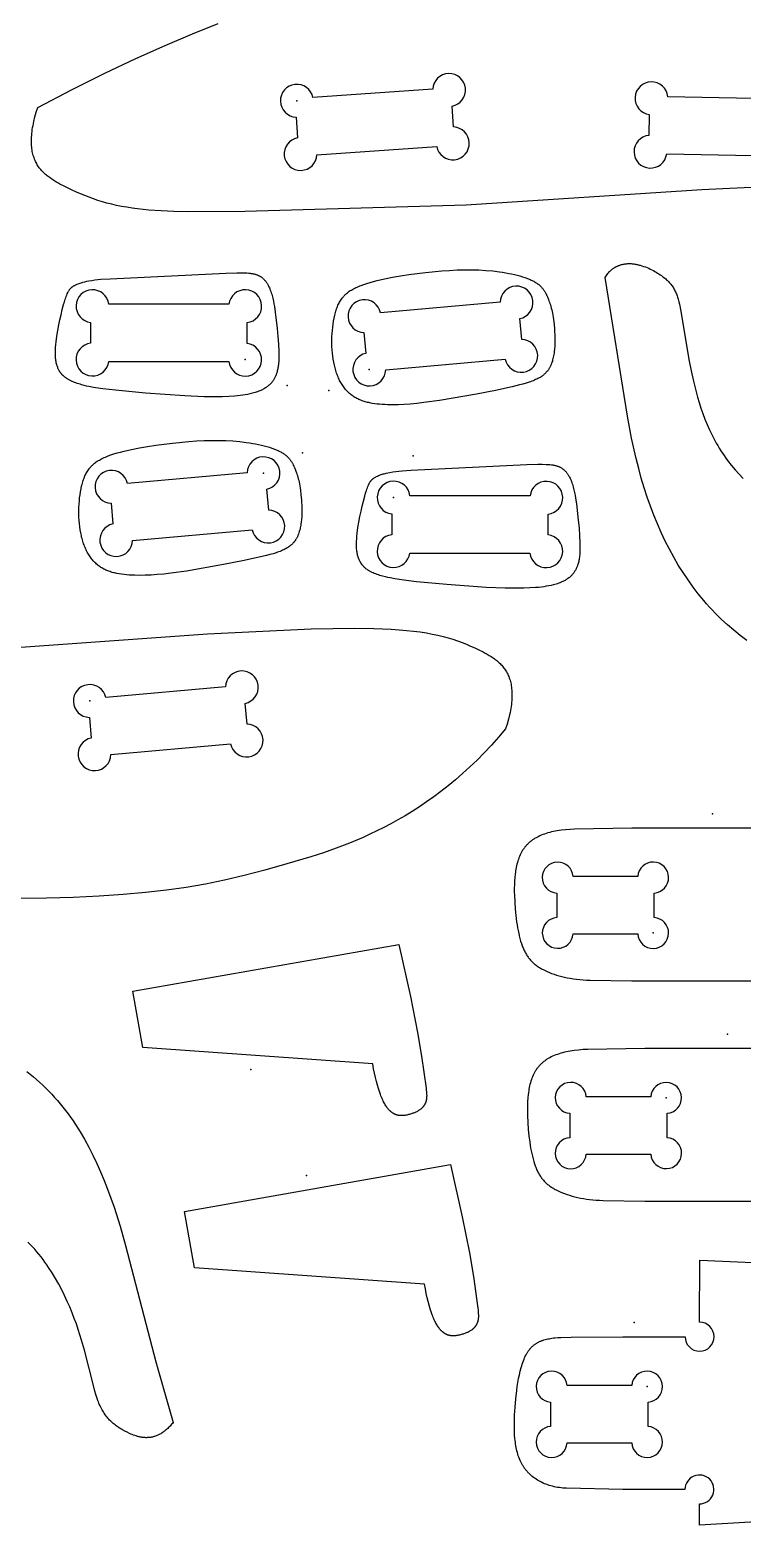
# Model space of a CAD drawing. Extents: x 1.1 to 47.1, y 0.9 to 47.1.
# Drawn here: x 16.58 to 25.9, y 1.17 to 20.75 of the extents above; entities that cross this region are included whole.
import ezdxf

# ---------------------------------------------------------------- set-up
doc = ezdxf.new("R2010")
doc.units = 0
doc.layers.add('DEFAULT', color=7, linetype='CONTINUOUS')
doc.layers.add('LAYER_05', color=7, linetype='CONTINUOUS')

msp = doc.modelspace()

# ---------------------------------------------------------------- linework, layer by layer
at = {"layer": 'DEFAULT'}
for points in [[(26.205, 18.692), (25.377, 18.653), (22.289, 18.451), (19.391, 18.372), (18.635, 18.367), (18.461, 18.37), (18.294, 18.377), (18.135, 18.388), (18.059, 18.396), (17.985, 18.404), (17.913, 18.414), (17.844, 18.425), (17.776, 18.437), (17.711, 18.45), (17.647, 18.465), (17.585, 18.481), (17.525, 18.498), (17.465, 18.516), (17.407, 18.536), (17.35, 18.556), (17.294, 18.578), (17.239, 18.6), (17.184, 18.624), (17.13, 18.649), (17.022, 18.702), (16.968, 18.73), (16.942, 18.744), (16.915, 18.76), (16.89, 18.775), (16.864, 18.792), (16.839, 18.809), (16.827, 18.818), (16.815, 18.827), (16.803, 18.836), (16.792, 18.846), (16.78, 18.855), (16.769, 18.865), (16.758, 18.876), (16.747, 18.886), (16.737, 18.897), (16.727, 18.909), (16.717, 18.92), (16.707, 18.932), (16.698, 18.944), (16.689, 18.957), (16.681, 18.97), (16.672, 18.983), (16.664, 18.997), (16.657, 19.011), (16.65, 19.025), (16.643, 19.04), (16.636, 19.056), (16.63, 19.071), (16.625, 19.088), (16.62, 19.104), (16.615, 19.121), (16.611, 19.139), (16.607, 19.157), (16.604, 19.176), (16.601, 19.195), (16.599, 19.214), (16.597, 19.235), (16.596, 19.255), (16.595, 19.277), (16.595, 19.298), (16.596, 19.321), (16.597, 19.344), (16.599, 19.367), (16.601, 19.392), (16.604, 19.416), (16.607, 19.442), (16.611, 19.468), (16.616, 19.495), (16.621, 19.522), (16.628, 19.55), (16.642, 19.608), (16.659, 19.669), (16.679, 19.733), (17.13, 19.968), (17.558, 20.181), (17.963, 20.372), (18.345, 20.544), (18.704, 20.696), (19.04, 20.83)], [(25.964, 12.754), (25.878, 12.819), (25.793, 12.888), (25.711, 12.959), (25.63, 13.033), (25.552, 13.111), (25.514, 13.151), (25.476, 13.191), (25.439, 13.233), (25.402, 13.275), (25.33, 13.362), (25.261, 13.452), (25.195, 13.545), (25.13, 13.641), (25.068, 13.741), (25.009, 13.843), (24.952, 13.947), (24.897, 14.055), (24.845, 14.165), (24.795, 14.278), (24.748, 14.393), (24.703, 14.511), (24.66, 14.631), (24.621, 14.753), (24.583, 14.878), (24.549, 15.005), (24.516, 15.134), (24.456, 15.403), (24.401, 15.689), (24.109, 17.507), (24.117, 17.52), (24.126, 17.533), (24.135, 17.545), (24.145, 17.556), (24.154, 17.567), (24.163, 17.578), (24.168, 17.583), (24.173, 17.588), (24.178, 17.592), (24.183, 17.597), (24.188, 17.601), (24.193, 17.606), (24.198, 17.61), (24.203, 17.614), (24.208, 17.618), (24.214, 17.622), (24.219, 17.626), (24.224, 17.629), (24.229, 17.633), (24.235, 17.636), (24.24, 17.639), (24.245, 17.642), (24.251, 17.645), (24.256, 17.648), (24.262, 17.651), (24.267, 17.654), (24.273, 17.656), (24.278, 17.659), (24.284, 17.661), (24.289, 17.663), (24.295, 17.665), (24.3, 17.667), (24.306, 17.669), (24.312, 17.671), (24.323, 17.674), (24.334, 17.677), (24.346, 17.68), (24.357, 17.682), (24.369, 17.684), (24.381, 17.685), (24.392, 17.686), (24.404, 17.687), (24.416, 17.687), (24.428, 17.687), (24.439, 17.687), (24.451, 17.687), (24.463, 17.686), (24.475, 17.685), (24.487, 17.683), (24.498, 17.682), (24.51, 17.68), (24.522, 17.677), (24.533, 17.675), (24.545, 17.672), (24.557, 17.669), (24.568, 17.666), (24.591, 17.66), (24.614, 17.652), (24.636, 17.644), (24.658, 17.635), (24.68, 17.626), (24.701, 17.616), (24.721, 17.606), (24.741, 17.596), (24.761, 17.585), (24.779, 17.574), (24.797, 17.564), (24.814, 17.553), (24.831, 17.542), (24.847, 17.531), (24.862, 17.52), (24.876, 17.509), (24.89, 17.498), (24.903, 17.487), (24.915, 17.476), (24.927, 17.465), (24.938, 17.454), (24.949, 17.442), (24.959, 17.431), (24.969, 17.419), (24.978, 17.407), (24.987, 17.395), (24.995, 17.383), (25.003, 17.371), (25.01, 17.358), (25.017, 17.346), (25.024, 17.333), (25.03, 17.32), (25.036, 17.306), (25.042, 17.292), (25.047, 17.279), (25.053, 17.264), (25.057, 17.25), (25.062, 17.235), (25.067, 17.22), (25.075, 17.189), (25.083, 17.156), (25.097, 17.087), (25.111, 17.011), (25.169, 16.641), (25.21, 16.41), (25.235, 16.282), (25.265, 16.148), (25.301, 16.009), (25.32, 15.938), (25.342, 15.867), (25.365, 15.795), (25.39, 15.724), (25.417, 15.652), (25.446, 15.581), (25.477, 15.51), (25.511, 15.44), (25.546, 15.371), (25.565, 15.338), (25.584, 15.304), (25.604, 15.271), (25.625, 15.238), (25.646, 15.205), (25.668, 15.173), (25.691, 15.141), (25.714, 15.11), (25.762, 15.048), (25.812, 14.988), (25.864, 14.929), (25.918, 14.872)], [(14.013, 12.491), (18.901, 12.84), (20.258, 12.905), (20.828, 12.913), (21.08, 12.909), (21.307, 12.9), (21.41, 12.893), (21.508, 12.885), (21.6, 12.875), (21.686, 12.864), (21.768, 12.851), (21.845, 12.837), (21.918, 12.822), (21.987, 12.805), (22.053, 12.787), (22.116, 12.768), (22.177, 12.748), (22.235, 12.726), (22.292, 12.704), (22.348, 12.68), (22.402, 12.655), (22.457, 12.629), (22.511, 12.602), (22.538, 12.588), (22.564, 12.574), (22.591, 12.558), (22.616, 12.543), (22.641, 12.526), (22.654, 12.517), (22.666, 12.508), (22.678, 12.499), (22.69, 12.49), (22.701, 12.48), (22.712, 12.47), (22.723, 12.46), (22.734, 12.45), (22.745, 12.439), (22.755, 12.428), (22.765, 12.416), (22.775, 12.404), (22.784, 12.392), (22.793, 12.38), (22.802, 12.367), (22.81, 12.354), (22.819, 12.34), (22.826, 12.326), (22.833, 12.311), (22.84, 12.296), (22.847, 12.281), (22.853, 12.265), (22.859, 12.249), (22.864, 12.232), (22.869, 12.215), (22.873, 12.197), (22.877, 12.179), (22.88, 12.16), (22.883, 12.141), (22.885, 12.121), (22.887, 12.101), (22.888, 12.08), (22.889, 12.058), (22.889, 12.036), (22.889, 12.013), (22.888, 11.99), (22.886, 11.966), (22.884, 11.942), (22.881, 11.916), (22.878, 11.89), (22.874, 11.864), (22.869, 11.837), (22.864, 11.809), (22.857, 11.78), (22.843, 11.721), (22.826, 11.659), (22.806, 11.594), (22.713, 11.485), (22.62, 11.381), (22.526, 11.281), (22.432, 11.187), (22.337, 11.096), (22.243, 11.01), (22.148, 10.928), (22.054, 10.85), (21.959, 10.775), (21.865, 10.705), (21.77, 10.638), (21.676, 10.574), (21.582, 10.514), (21.489, 10.457), (21.396, 10.403), (21.303, 10.352), (21.211, 10.303), (21.12, 10.258), (21.029, 10.215), (20.939, 10.174), (20.762, 10.099), (20.588, 10.033), (20.419, 9.973), (20.255, 9.92), (19.942, 9.826), (19.653, 9.745), (19.383, 9.675), (19.126, 9.615), (18.875, 9.563), (18.623, 9.519), (18.364, 9.482), (18.091, 9.451), (17.799, 9.425), (17.482, 9.404), (17.144, 9.388), (16.792, 9.378), (16.431, 9.374)], [(36.843, 10.296), (24.459, 10.296), (23.71, 10.282), (23.65, 10.279), (23.591, 10.275), (23.536, 10.268), (23.509, 10.265), (23.482, 10.26), (23.456, 10.256), (23.431, 10.25), (23.407, 10.245), (23.383, 10.239), (23.359, 10.232), (23.337, 10.225), (23.314, 10.218), (23.293, 10.21), (23.272, 10.202), (23.252, 10.193), (23.232, 10.183), (23.213, 10.173), (23.204, 10.168), (23.195, 10.163), (23.186, 10.158), (23.177, 10.152), (23.168, 10.147), (23.16, 10.141), (23.151, 10.135), (23.143, 10.129), (23.135, 10.123), (23.127, 10.116), (23.12, 10.11), (23.112, 10.103), (23.105, 10.097), (23.098, 10.09), (23.091, 10.083), (23.084, 10.076), (23.077, 10.069), (23.07, 10.061), (23.064, 10.054), (23.058, 10.046), (23.052, 10.038), (23.046, 10.03), (23.04, 10.022), (23.035, 10.014), (23.029, 10.006), (23.024, 9.997), (23.019, 9.989), (23.014, 9.98), (23.009, 9.971), (23.004, 9.962), (23, 9.953), (22.996, 9.944), (22.987, 9.925), (22.98, 9.906), (22.973, 9.886), (22.966, 9.866), (22.96, 9.845), (22.954, 9.825), (22.949, 9.803), (22.945, 9.782), (22.941, 9.76), (22.937, 9.738), (22.934, 9.716), (22.931, 9.693), (22.926, 9.648), (22.923, 9.602), (22.921, 9.555), (22.92, 9.509), (22.92, 9.462), (22.921, 9.416), (22.926, 9.324), (22.932, 9.235), (22.94, 9.15), (22.95, 9.068), (22.956, 9.029), (22.963, 8.991), (22.97, 8.954), (22.977, 8.917), (22.985, 8.883), (22.994, 8.849), (23.003, 8.817), (23.013, 8.786), (23.023, 8.756), (23.029, 8.742), (23.034, 8.728), (23.04, 8.715), (23.046, 8.701), (23.052, 8.689), (23.058, 8.676), (23.065, 8.664), (23.071, 8.652), (23.078, 8.641), (23.085, 8.629), (23.092, 8.618), (23.1, 8.608), (23.107, 8.597), (23.115, 8.587), (23.123, 8.578), (23.131, 8.568), (23.14, 8.559), (23.148, 8.55), (23.157, 8.541), (23.166, 8.532), (23.176, 8.524), (23.185, 8.516), (23.195, 8.508), (23.206, 8.5), (23.216, 8.492), (23.227, 8.485), (23.238, 8.477), (23.249, 8.47), (23.261, 8.463), (23.273, 8.456), (23.285, 8.45), (23.297, 8.443), (23.323, 8.43), (23.35, 8.418), (23.379, 8.406), (23.409, 8.394), (23.44, 8.383), (23.472, 8.372), (23.506, 8.363), (23.541, 8.353), (23.577, 8.345), (23.614, 8.337), (23.653, 8.329), (23.693, 8.323), (23.734, 8.318), (23.777, 8.313), (23.821, 8.309), (23.866, 8.306), (23.912, 8.305), (24.459, 8.296), (36.843, 8.296)], [(37.014, 7.412), (24.629, 7.412), (23.881, 7.398), (23.82, 7.395), (23.762, 7.39), (23.706, 7.384), (23.679, 7.38), (23.653, 7.376), (23.627, 7.371), (23.602, 7.366), (23.577, 7.36), (23.553, 7.354), (23.53, 7.348), (23.507, 7.341), (23.485, 7.333), (23.464, 7.326), (23.443, 7.317), (23.422, 7.308), (23.403, 7.299), (23.384, 7.289), (23.374, 7.284), (23.365, 7.279), (23.356, 7.273), (23.348, 7.268), (23.339, 7.262), (23.33, 7.256), (23.322, 7.25), (23.314, 7.244), (23.306, 7.238), (23.298, 7.232), (23.29, 7.226), (23.283, 7.219), (23.276, 7.212), (23.268, 7.205), (23.261, 7.199), (23.254, 7.191), (23.248, 7.184), (23.241, 7.177), (23.235, 7.169), (23.229, 7.162), (23.222, 7.154), (23.217, 7.146), (23.211, 7.138), (23.205, 7.13), (23.2, 7.121), (23.195, 7.113), (23.189, 7.104), (23.184, 7.096), (23.18, 7.087), (23.175, 7.078), (23.171, 7.069), (23.166, 7.059), (23.158, 7.041), (23.15, 7.021), (23.143, 7.002), (23.137, 6.981), (23.131, 6.961), (23.125, 6.94), (23.12, 6.919), (23.115, 6.897), (23.111, 6.876), (23.108, 6.854), (23.104, 6.831), (23.101, 6.809), (23.097, 6.763), (23.094, 6.717), (23.092, 6.671), (23.091, 6.624), (23.091, 6.578), (23.092, 6.531), (23.096, 6.44), (23.103, 6.351), (23.111, 6.266), (23.121, 6.184), (23.127, 6.145), (23.133, 6.106), (23.14, 6.069), (23.148, 6.033), (23.156, 5.998), (23.165, 5.965), (23.174, 5.932), (23.184, 5.901), (23.194, 5.872), (23.2, 5.858), (23.205, 5.844), (23.211, 5.83), (23.217, 5.817), (23.223, 5.804), (23.229, 5.792), (23.235, 5.779), (23.242, 5.768), (23.249, 5.756), (23.256, 5.745), (23.263, 5.734), (23.27, 5.723), (23.278, 5.713), (23.286, 5.703), (23.294, 5.693), (23.302, 5.684), (23.31, 5.674), (23.319, 5.665), (23.328, 5.656), (23.337, 5.648), (23.346, 5.639), (23.356, 5.631), (23.366, 5.623), (23.376, 5.615), (23.387, 5.608), (23.397, 5.6), (23.408, 5.593), (23.42, 5.586), (23.431, 5.579), (23.443, 5.572), (23.455, 5.565), (23.468, 5.559), (23.494, 5.546), (23.521, 5.533), (23.55, 5.521), (23.579, 5.51), (23.61, 5.499), (23.643, 5.488), (23.676, 5.478), (23.711, 5.469), (23.748, 5.46), (23.785, 5.452), (23.824, 5.445), (23.864, 5.439), (23.905, 5.433), (23.948, 5.428), (23.992, 5.425), (24.037, 5.422), (24.083, 5.42), (24.629, 5.412), (37.013, 5.412)], [(16.536, 7.107), (16.579, 7.073), (16.621, 7.038), (16.663, 7.002), (16.704, 6.965), (16.745, 6.928), (16.785, 6.89), (16.824, 6.851), (16.862, 6.811), (16.899, 6.77), (16.936, 6.729), (16.972, 6.687), (17.007, 6.643), (17.041, 6.6), (17.075, 6.555), (17.108, 6.509), (17.14, 6.463), (17.172, 6.416), (17.233, 6.32), (17.291, 6.221), (17.347, 6.118), (17.4, 6.014), (17.452, 5.906), (17.501, 5.796), (17.548, 5.683), (17.593, 5.568), (17.636, 5.451), (17.677, 5.331), (17.756, 5.085), (17.829, 4.83), (18.223, 3.307), (18.452, 2.514), (18.441, 2.501), (18.431, 2.489), (18.421, 2.477), (18.411, 2.466), (18.4, 2.455), (18.39, 2.445), (18.38, 2.435), (18.37, 2.426), (18.36, 2.417), (18.349, 2.409), (18.339, 2.4), (18.329, 2.393), (18.319, 2.385), (18.309, 2.379), (18.299, 2.372), (18.289, 2.366), (18.279, 2.36), (18.269, 2.355), (18.259, 2.35), (18.249, 2.345), (18.239, 2.341), (18.229, 2.337), (18.219, 2.333), (18.209, 2.33), (18.199, 2.327), (18.189, 2.325), (18.179, 2.322), (18.17, 2.32), (18.16, 2.318), (18.15, 2.317), (18.141, 2.316), (18.131, 2.315), (18.121, 2.314), (18.112, 2.314), (18.102, 2.313), (18.093, 2.313), (18.083, 2.314), (18.074, 2.314), (18.065, 2.315), (18.055, 2.316), (18.046, 2.317), (18.037, 2.319), (18.028, 2.32), (18.019, 2.322), (18.01, 2.324), (18.001, 2.326), (17.992, 2.328), (17.983, 2.33), (17.965, 2.336), (17.948, 2.341), (17.93, 2.348), (17.913, 2.354), (17.897, 2.361), (17.88, 2.369), (17.848, 2.384), (17.817, 2.4), (17.787, 2.416), (17.773, 2.425), (17.758, 2.434), (17.744, 2.442), (17.731, 2.452), (17.717, 2.461), (17.704, 2.471), (17.691, 2.48), (17.678, 2.49), (17.666, 2.501), (17.654, 2.511), (17.642, 2.522), (17.63, 2.534), (17.619, 2.545), (17.608, 2.557), (17.597, 2.569), (17.587, 2.582), (17.576, 2.595), (17.566, 2.608), (17.557, 2.622), (17.547, 2.636), (17.538, 2.65), (17.529, 2.665), (17.52, 2.68), (17.511, 2.696), (17.503, 2.712), (17.495, 2.729), (17.487, 2.746), (17.48, 2.764), (17.472, 2.782), (17.465, 2.801), (17.452, 2.84), (17.439, 2.88), (17.426, 2.923), (17.402, 3.015), (17.291, 3.461), (17.253, 3.592), (17.209, 3.731), (17.184, 3.803), (17.157, 3.876), (17.129, 3.95), (17.098, 4.025), (17.065, 4.099), (17.03, 4.175), (16.993, 4.25), (16.954, 4.324), (16.912, 4.398), (16.868, 4.471), (16.821, 4.543), (16.797, 4.578), (16.772, 4.613), (16.747, 4.648), (16.721, 4.682), (16.694, 4.715), (16.666, 4.749), (16.638, 4.781), (16.609, 4.813), (16.58, 4.844), (16.55, 4.875)]]:
    msp.add_lwpolyline(points, dxfattribs=at)
for points in [[(21.903, 19.223, 2.065038), (22.125, 19.478), (22.105, 19.75, 2.065038), (21.851, 19.972), (20.282, 19.861, 2.065038), (20.061, 19.606), (20.08, 19.334, 2.065038), (20.334, 19.113)], [(26.488, 19.093, 2.065038), (26.731, 19.327), (26.737, 19.6, 2.065038), (26.503, 19.843), (24.93, 19.873, 2.065038), (24.687, 19.64), (24.682, 19.367, 2.065038), (24.916, 19.124)], [(17.608, 17.156, 2.065038), (17.37, 16.918), (17.37, 16.645, 2.065038), (17.608, 16.406), (19.181, 16.405, 2.065038), (19.42, 16.643), (19.42, 16.916, 2.065038), (19.181, 17.155)], [(21.168, 17.043, 2.065038), (20.951, 16.784), (20.976, 16.512, 2.065038), (21.235, 16.296), (22.801, 16.436, 2.065038), (23.018, 16.695), (22.993, 16.967, 2.065038), (22.734, 17.183)], [(17.854, 14.809, 2.065038), (17.638, 14.55), (17.662, 14.278, 2.065038), (17.921, 14.062), (19.487, 14.202, 2.065038), (19.704, 14.461), (19.679, 14.733, 2.065038), (19.421, 14.949)], [(21.553, 14.648, 2.065038), (21.314, 14.41), (21.314, 14.137, 2.065038), (21.552, 13.898), (23.125, 13.897, 2.065038), (23.364, 14.135), (23.364, 14.408, 2.065038), (23.126, 14.647)], [(17.57, 12.005, 2.065038), (17.354, 11.746), (17.378, 11.475, 2.065038), (17.637, 11.258), (19.204, 11.398, 2.065038), (19.42, 11.657), (19.396, 11.929, 2.065038), (19.137, 12.145)], [(24.536, 9.661), (23.69, 9.661, 2.2179), (23.476, 9.446), (23.476, 9.125, 2.2179), (23.69, 8.911), (24.536, 8.911, 2.2179), (24.751, 9.125), (24.751, 9.446, 2.2179)], [(24.707, 6.776), (23.861, 6.776, 2.2179), (23.646, 6.562), (23.646, 6.241, 2.2179), (23.861, 6.026), (24.707, 6.026, 2.2179), (24.921, 6.241), (24.921, 6.562, 2.2179)], [(24.457, 2.995), (23.611, 2.995, 2.2179), (23.396, 2.78), (23.396, 2.46, 2.2179), (23.611, 2.245), (24.457, 2.245, 2.2179), (24.671, 2.46), (24.671, 2.78, 2.2179)]]:
    msp.add_lwpolyline(points, format="xyb", close=True, dxfattribs=at)
for points in [[(17.017, 17.152), (17.027, 17.188), (17.038, 17.224), (17.044, 17.241), (17.051, 17.259), (17.057, 17.276), (17.065, 17.293), (17.071, 17.306), (17.074, 17.313), (17.077, 17.319), (17.081, 17.326), (17.084, 17.332), (17.088, 17.338), (17.09, 17.341), (17.092, 17.344), (17.095, 17.348), (17.098, 17.352), (17.101, 17.356), (17.104, 17.359), (17.107, 17.363), (17.111, 17.366), (17.114, 17.37), (17.118, 17.373), (17.122, 17.376), (17.126, 17.379), (17.129, 17.382), (17.133, 17.385), (17.138, 17.388), (17.142, 17.391), (17.15, 17.396), (17.156, 17.399), (17.161, 17.402), (17.173, 17.408), (17.185, 17.414), (17.196, 17.419), (17.208, 17.424), (17.221, 17.429), (17.233, 17.433), (17.245, 17.437), (17.258, 17.441), (17.27, 17.445), (17.295, 17.451), (17.321, 17.457), (17.346, 17.462), (17.386, 17.468), (17.425, 17.474), (17.465, 17.478), (17.505, 17.482), (17.625, 17.49), (19.141, 17.564), (19.285, 17.568), (19.34, 17.568), (19.394, 17.566), (19.418, 17.565), (19.441, 17.563), (19.461, 17.561), (19.471, 17.56), (19.481, 17.559), (19.491, 17.557), (19.501, 17.555), (19.511, 17.553), (19.52, 17.55), (19.527, 17.548), (19.534, 17.546), (19.54, 17.544), (19.547, 17.542), (19.554, 17.539), (19.56, 17.537), (19.566, 17.534), (19.573, 17.531), (19.579, 17.527), (19.585, 17.524), (19.591, 17.521), (19.597, 17.517), (19.603, 17.513), (19.609, 17.509), (19.614, 17.505), (19.62, 17.501), (19.626, 17.496), (19.632, 17.49), (19.638, 17.484), (19.643, 17.479), (19.649, 17.473), (19.654, 17.467), (19.659, 17.46), (19.664, 17.454), (19.669, 17.448), (19.674, 17.441), (19.678, 17.434), (19.683, 17.428), (19.687, 17.421), (19.691, 17.414), (19.695, 17.407), (19.698, 17.4), (19.706, 17.385), (19.712, 17.371), (19.718, 17.356), (19.724, 17.341), (19.731, 17.323), (19.737, 17.306), (19.742, 17.288), (19.747, 17.27), (19.752, 17.252), (19.757, 17.234), (19.765, 17.198), (19.772, 17.161), (19.778, 17.125), (19.789, 17.051), (19.814, 16.836), (19.823, 16.734), (19.831, 16.633), (19.835, 16.539), (19.836, 16.493), (19.836, 16.446), (19.835, 16.425), (19.834, 16.404), (19.832, 16.384), (19.83, 16.363), (19.828, 16.349), (19.826, 16.336), (19.824, 16.322), (19.821, 16.309), (19.819, 16.295), (19.815, 16.282), (19.812, 16.269), (19.808, 16.256), (19.805, 16.247), (19.802, 16.238), (19.799, 16.229), (19.795, 16.221), (19.792, 16.212), (19.788, 16.204), (19.784, 16.195), (19.779, 16.187), (19.775, 16.179), (19.77, 16.171), (19.765, 16.163), (19.76, 16.155), (19.755, 16.148), (19.749, 16.141), (19.744, 16.133), (19.738, 16.126), (19.734, 16.122), (19.73, 16.118), (19.726, 16.114), (19.722, 16.11), (19.714, 16.102), (19.706, 16.094), (19.697, 16.087), (19.688, 16.08), (19.679, 16.073), (19.67, 16.066), (19.66, 16.06), (19.65, 16.054), (19.64, 16.048), (19.63, 16.042), (19.62, 16.037), (19.61, 16.032), (19.599, 16.027), (19.589, 16.023), (19.573, 16.016), (19.557, 16.01), (19.54, 16.004), (19.524, 15.999), (19.507, 15.994), (19.491, 15.99), (19.457, 15.982), (19.426, 15.975), (19.394, 15.969), (19.362, 15.965), (19.331, 15.96), (19.293, 15.956), (19.255, 15.953), (19.179, 15.948), (19.099, 15.945), (19.018, 15.943), (18.857, 15.945), (18.606, 15.955), (18.089, 15.991), (17.696, 16.029), (17.53, 16.049), (17.469, 16.058), (17.408, 16.067), (17.348, 16.079), (17.318, 16.085), (17.288, 16.092), (17.251, 16.102), (17.232, 16.107), (17.214, 16.113), (17.196, 16.119), (17.178, 16.125), (17.16, 16.132), (17.142, 16.139), (17.127, 16.146), (17.111, 16.153), (17.096, 16.16), (17.089, 16.164), (17.082, 16.168), (17.074, 16.173), (17.067, 16.177), (17.06, 16.181), (17.053, 16.186), (17.046, 16.191), (17.04, 16.196), (17.033, 16.201), (17.027, 16.206), (17.018, 16.213), (17.014, 16.217), (17.01, 16.221), (17.006, 16.224), (17.003, 16.228), (16.999, 16.232), (16.995, 16.236), (16.992, 16.24), (16.988, 16.245), (16.985, 16.249), (16.981, 16.253), (16.978, 16.257), (16.975, 16.262), (16.972, 16.266), (16.968, 16.271), (16.965, 16.275), (16.963, 16.28), (16.96, 16.285), (16.957, 16.289), (16.955, 16.294), (16.952, 16.299), (16.947, 16.309), (16.943, 16.319), (16.939, 16.329), (16.935, 16.339), (16.931, 16.349), (16.929, 16.356), (16.927, 16.363), (16.924, 16.376), (16.92, 16.39), (16.918, 16.404), (16.915, 16.417), (16.914, 16.431), (16.912, 16.445), (16.911, 16.459), (16.91, 16.475), (16.909, 16.492), (16.909, 16.524), (16.91, 16.557), (16.911, 16.59), (16.914, 16.627), (16.918, 16.664), (16.928, 16.738), (16.94, 16.811), (16.954, 16.885), (16.968, 16.952), (16.983, 17.019), (16.999, 17.086)], [(22.549, 17.599), (22.638, 17.591), (22.724, 17.581), (22.766, 17.574), (22.807, 17.568), (22.846, 17.56), (22.885, 17.552), (22.922, 17.544), (22.958, 17.535), (22.993, 17.526), (23.025, 17.516), (23.057, 17.506), (23.086, 17.495), (23.114, 17.484), (23.127, 17.479), (23.139, 17.473), (23.152, 17.467), (23.163, 17.462), (23.174, 17.456), (23.185, 17.45), (23.195, 17.444), (23.205, 17.437), (23.214, 17.431), (23.223, 17.425), (23.232, 17.419), (23.24, 17.412), (23.248, 17.406), (23.255, 17.399), (23.262, 17.392), (23.269, 17.386), (23.275, 17.379), (23.282, 17.372), (23.288, 17.365), (23.293, 17.358), (23.299, 17.351), (23.304, 17.344), (23.309, 17.336), (23.314, 17.329), (23.318, 17.322), (23.323, 17.314), (23.327, 17.307), (23.331, 17.299), (23.339, 17.284), (23.346, 17.268), (23.353, 17.252), (23.367, 17.219), (23.374, 17.201), (23.38, 17.184), (23.387, 17.165), (23.393, 17.146), (23.399, 17.126), (23.404, 17.105), (23.41, 17.084), (23.415, 17.061), (23.42, 17.037), (23.424, 17.011), (23.429, 16.985), (23.433, 16.957), (23.44, 16.896), (23.446, 16.829), (23.448, 16.794), (23.45, 16.758), (23.451, 16.721), (23.451, 16.683), (23.45, 16.646), (23.449, 16.608), (23.446, 16.571), (23.442, 16.534), (23.44, 16.516), (23.437, 16.498), (23.434, 16.48), (23.43, 16.463), (23.426, 16.446), (23.422, 16.429), (23.418, 16.412), (23.413, 16.396), (23.407, 16.381), (23.404, 16.373), (23.401, 16.366), (23.398, 16.358), (23.395, 16.351), (23.392, 16.344), (23.389, 16.337), (23.385, 16.33), (23.381, 16.324), (23.378, 16.317), (23.374, 16.311), (23.37, 16.304), (23.366, 16.298), (23.362, 16.292), (23.357, 16.286), (23.353, 16.281), (23.348, 16.275), (23.343, 16.269), (23.339, 16.264), (23.334, 16.259), (23.329, 16.253), (23.323, 16.248), (23.318, 16.243), (23.313, 16.238), (23.307, 16.233), (23.301, 16.229), (23.295, 16.224), (23.289, 16.22), (23.283, 16.215), (23.277, 16.211), (23.271, 16.206), (23.264, 16.202), (23.257, 16.198), (23.244, 16.19), (23.229, 16.182), (23.214, 16.175), (23.199, 16.168), (23.183, 16.161), (23.166, 16.154), (23.149, 16.147), (23.131, 16.141), (23.113, 16.135), (23.074, 16.122), (23.033, 16.111), (22.989, 16.099), (22.893, 16.076), (22.672, 16.028), (22.426, 15.98), (21.94, 15.896), (21.735, 15.868), (21.643, 15.857), (21.557, 15.849), (21.477, 15.843), (21.401, 15.84), (21.328, 15.838), (21.258, 15.839), (21.223, 15.841), (21.19, 15.843), (21.156, 15.845), (21.123, 15.849), (21.091, 15.853), (21.059, 15.858), (21.028, 15.864), (21.013, 15.867), (20.998, 15.87), (20.983, 15.874), (20.968, 15.878), (20.954, 15.883), (20.939, 15.887), (20.925, 15.892), (20.911, 15.898), (20.898, 15.903), (20.884, 15.909), (20.871, 15.915), (20.858, 15.922), (20.845, 15.929), (20.832, 15.936), (20.82, 15.944), (20.808, 15.952), (20.796, 15.96), (20.784, 15.969), (20.773, 15.978), (20.761, 15.987), (20.751, 15.997), (20.74, 16.007), (20.73, 16.018), (20.719, 16.029), (20.709, 16.04), (20.7, 16.052), (20.691, 16.064), (20.681, 16.077), (20.673, 16.09), (20.664, 16.103), (20.656, 16.116), (20.648, 16.13), (20.64, 16.145), (20.632, 16.159), (20.625, 16.174), (20.618, 16.189), (20.611, 16.205), (20.605, 16.221), (20.599, 16.237), (20.593, 16.254), (20.587, 16.27), (20.582, 16.288), (20.576, 16.305), (20.572, 16.323), (20.567, 16.341), (20.563, 16.359), (20.555, 16.397), (20.548, 16.436), (20.543, 16.476), (20.538, 16.517), (20.535, 16.559), (20.532, 16.601), (20.531, 16.643), (20.531, 16.686), (20.532, 16.729), (20.534, 16.771), (20.537, 16.813), (20.541, 16.855), (20.546, 16.896), (20.552, 16.935), (20.559, 16.974), (20.567, 17.011), (20.572, 17.029), (20.576, 17.046), (20.581, 17.063), (20.587, 17.08), (20.592, 17.096), (20.598, 17.112), (20.604, 17.127), (20.61, 17.142), (20.617, 17.156), (20.624, 17.17), (20.631, 17.183), (20.638, 17.196), (20.646, 17.209), (20.655, 17.221), (20.659, 17.227), (20.663, 17.233), (20.668, 17.239), (20.672, 17.244), (20.677, 17.25), (20.682, 17.256), (20.686, 17.261), (20.691, 17.266), (20.696, 17.272), (20.702, 17.277), (20.707, 17.282), (20.712, 17.287), (20.718, 17.292), (20.723, 17.297), (20.735, 17.306), (20.747, 17.316), (20.759, 17.325), (20.772, 17.334), (20.786, 17.342), (20.8, 17.35), (20.814, 17.358), (20.829, 17.366), (20.845, 17.374), (20.861, 17.381), (20.877, 17.389), (20.895, 17.396), (20.913, 17.403), (20.95, 17.416), (20.99, 17.429), (21.032, 17.442), (21.077, 17.454), (21.123, 17.466), (21.221, 17.488), (21.323, 17.508), (21.43, 17.527), (21.539, 17.543), (21.758, 17.571), (21.969, 17.591), (22.071, 17.599), (22.171, 17.604), (22.269, 17.606), (22.364, 17.606), (22.457, 17.604)], [(19.235, 15.365), (19.324, 15.357), (19.41, 15.347), (19.452, 15.34), (19.493, 15.334), (19.532, 15.326), (19.571, 15.318), (19.608, 15.31), (19.644, 15.301), (19.679, 15.292), (19.712, 15.282), (19.743, 15.272), (19.772, 15.261), (19.8, 15.25), (19.813, 15.245), (19.826, 15.239), (19.838, 15.233), (19.849, 15.228), (19.86, 15.222), (19.871, 15.216), (19.881, 15.21), (19.891, 15.204), (19.9, 15.197), (19.909, 15.191), (19.918, 15.185), (19.926, 15.178), (19.934, 15.172), (19.941, 15.165), (19.948, 15.159), (19.955, 15.152), (19.962, 15.145), (19.968, 15.138), (19.974, 15.131), (19.979, 15.124), (19.985, 15.117), (19.99, 15.11), (19.995, 15.103), (20, 15.095), (20.004, 15.088), (20.009, 15.08), (20.013, 15.073), (20.017, 15.065), (20.025, 15.05), (20.032, 15.034), (20.04, 15.018), (20.053, 14.985), (20.06, 14.968), (20.067, 14.95), (20.073, 14.931), (20.079, 14.912), (20.085, 14.892), (20.09, 14.871), (20.096, 14.85), (20.101, 14.827), (20.106, 14.803), (20.111, 14.777), (20.115, 14.751), (20.119, 14.723), (20.126, 14.662), (20.132, 14.595), (20.134, 14.56), (20.136, 14.524), (20.137, 14.487), (20.137, 14.449), (20.136, 14.412), (20.135, 14.374), (20.132, 14.337), (20.128, 14.3), (20.126, 14.282), (20.123, 14.264), (20.12, 14.246), (20.116, 14.229), (20.113, 14.212), (20.108, 14.195), (20.104, 14.179), (20.099, 14.163), (20.093, 14.147), (20.091, 14.139), (20.088, 14.132), (20.085, 14.125), (20.081, 14.117), (20.078, 14.11), (20.075, 14.103), (20.071, 14.097), (20.068, 14.09), (20.064, 14.083), (20.06, 14.077), (20.056, 14.071), (20.052, 14.064), (20.048, 14.058), (20.043, 14.052), (20.039, 14.047), (20.034, 14.041), (20.03, 14.035), (20.025, 14.03), (20.02, 14.025), (20.015, 14.019), (20.01, 14.014), (20.004, 14.009), (19.999, 14.004), (19.993, 14), (19.987, 13.995), (19.982, 13.99), (19.976, 13.986), (19.969, 13.981), (19.963, 13.977), (19.957, 13.973), (19.95, 13.968), (19.944, 13.964), (19.93, 13.956), (19.915, 13.948), (19.901, 13.941), (19.885, 13.934), (19.869, 13.927), (19.852, 13.92), (19.835, 13.913), (19.817, 13.907), (19.799, 13.901), (19.76, 13.888), (19.719, 13.877), (19.675, 13.865), (19.579, 13.842), (19.358, 13.794), (19.112, 13.746), (18.626, 13.662), (18.421, 13.634), (18.329, 13.623), (18.243, 13.615), (18.163, 13.609), (18.087, 13.606), (18.014, 13.605), (17.944, 13.606), (17.91, 13.607), (17.876, 13.609), (17.842, 13.611), (17.809, 13.615), (17.777, 13.619), (17.745, 13.624), (17.714, 13.63), (17.699, 13.633), (17.684, 13.637), (17.669, 13.64), (17.654, 13.645), (17.64, 13.649), (17.626, 13.654), (17.611, 13.659), (17.597, 13.664), (17.584, 13.669), (17.57, 13.675), (17.557, 13.681), (17.544, 13.688), (17.531, 13.695), (17.518, 13.702), (17.506, 13.71), (17.494, 13.718), (17.482, 13.726), (17.47, 13.735), (17.459, 13.744), (17.448, 13.753), (17.437, 13.763), (17.426, 13.774), (17.416, 13.784), (17.406, 13.795), (17.396, 13.807), (17.386, 13.818), (17.377, 13.83), (17.368, 13.843), (17.359, 13.856), (17.35, 13.869), (17.342, 13.883), (17.334, 13.896), (17.326, 13.911), (17.318, 13.925), (17.311, 13.94), (17.304, 13.955), (17.297, 13.971), (17.291, 13.987), (17.285, 14.003), (17.279, 14.02), (17.273, 14.037), (17.268, 14.054), (17.263, 14.071), (17.258, 14.089), (17.253, 14.107), (17.249, 14.126), (17.241, 14.163), (17.234, 14.202), (17.229, 14.242), (17.224, 14.283), (17.221, 14.325), (17.218, 14.367), (17.217, 14.409), (17.217, 14.452), (17.218, 14.495), (17.22, 14.537), (17.223, 14.58), (17.227, 14.621), (17.232, 14.662), (17.238, 14.701), (17.245, 14.74), (17.253, 14.777), (17.258, 14.795), (17.263, 14.812), (17.268, 14.83), (17.273, 14.846), (17.278, 14.862), (17.284, 14.878), (17.29, 14.893), (17.296, 14.908), (17.303, 14.922), (17.31, 14.936), (17.317, 14.949), (17.325, 14.962), (17.332, 14.975), (17.341, 14.987), (17.345, 14.993), (17.349, 14.999), (17.354, 15.005), (17.358, 15.011), (17.363, 15.016), (17.368, 15.022), (17.373, 15.027), (17.378, 15.033), (17.383, 15.038), (17.388, 15.043), (17.393, 15.048), (17.398, 15.053), (17.404, 15.058), (17.409, 15.063), (17.421, 15.073), (17.433, 15.082), (17.445, 15.091), (17.458, 15.1), (17.472, 15.108), (17.486, 15.116), (17.5, 15.124), (17.515, 15.132), (17.531, 15.14), (17.547, 15.147), (17.564, 15.155), (17.581, 15.162), (17.599, 15.169), (17.636, 15.182), (17.676, 15.195), (17.718, 15.208), (17.763, 15.22), (17.809, 15.232), (17.907, 15.254), (18.01, 15.274), (18.116, 15.293), (18.225, 15.309), (18.444, 15.337), (18.655, 15.358), (18.757, 15.365), (18.857, 15.37), (18.955, 15.372), (19.05, 15.373), (19.143, 15.37)], [(20.961, 14.644), (20.972, 14.68), (20.983, 14.716), (20.989, 14.733), (20.995, 14.751), (21.002, 14.768), (21.009, 14.786), (21.015, 14.799), (21.018, 14.805), (21.021, 14.811), (21.025, 14.818), (21.028, 14.824), (21.032, 14.83), (21.034, 14.833), (21.036, 14.836), (21.039, 14.84), (21.042, 14.844), (21.045, 14.848), (21.048, 14.852), (21.052, 14.855), (21.055, 14.859), (21.059, 14.862), (21.062, 14.865), (21.066, 14.869), (21.07, 14.872), (21.074, 14.875), (21.078, 14.877), (21.082, 14.88), (21.086, 14.883), (21.094, 14.888), (21.1, 14.891), (21.106, 14.895), (21.117, 14.901), (21.129, 14.906), (21.141, 14.912), (21.153, 14.917), (21.165, 14.921), (21.177, 14.926), (21.19, 14.93), (21.202, 14.933), (21.214, 14.937), (21.24, 14.943), (21.265, 14.949), (21.291, 14.954), (21.33, 14.961), (21.37, 14.966), (21.409, 14.97), (21.449, 14.974), (21.569, 14.982), (23.085, 15.056), (23.229, 15.06), (23.284, 15.06), (23.339, 15.059), (23.362, 15.057), (23.385, 15.056), (23.405, 15.054), (23.415, 15.052), (23.425, 15.051), (23.435, 15.049), (23.445, 15.047), (23.455, 15.045), (23.465, 15.043), (23.471, 15.041), (23.478, 15.039), (23.485, 15.036), (23.491, 15.034), (23.498, 15.031), (23.504, 15.029), (23.511, 15.026), (23.517, 15.023), (23.523, 15.02), (23.529, 15.016), (23.535, 15.013), (23.541, 15.009), (23.547, 15.005), (23.553, 15.001), (23.558, 14.997), (23.564, 14.993), (23.57, 14.988), (23.576, 14.982), (23.582, 14.977), (23.588, 14.971), (23.593, 14.965), (23.599, 14.959), (23.604, 14.953), (23.609, 14.946), (23.613, 14.94), (23.618, 14.933), (23.623, 14.927), (23.627, 14.92), (23.631, 14.913), (23.635, 14.906), (23.639, 14.899), (23.643, 14.892), (23.65, 14.877), (23.657, 14.863), (23.663, 14.848), (23.669, 14.833), (23.675, 14.816), (23.681, 14.798), (23.686, 14.78), (23.692, 14.763), (23.696, 14.745), (23.701, 14.727), (23.709, 14.69), (23.716, 14.654), (23.722, 14.617), (23.733, 14.543), (23.758, 14.328), (23.768, 14.226), (23.775, 14.125), (23.78, 14.032), (23.78, 13.985), (23.78, 13.938), (23.779, 13.917), (23.778, 13.897), (23.776, 13.876), (23.774, 13.855), (23.772, 13.842), (23.77, 13.828), (23.768, 13.814), (23.766, 13.801), (23.763, 13.788), (23.76, 13.774), (23.756, 13.761), (23.752, 13.748), (23.749, 13.739), (23.746, 13.73), (23.743, 13.722), (23.739, 13.713), (23.736, 13.704), (23.732, 13.696), (23.728, 13.688), (23.724, 13.679), (23.719, 13.671), (23.714, 13.663), (23.71, 13.655), (23.705, 13.648), (23.699, 13.64), (23.694, 13.633), (23.688, 13.625), (23.682, 13.618), (23.678, 13.614), (23.675, 13.61), (23.671, 13.606), (23.667, 13.602), (23.658, 13.594), (23.65, 13.586), (23.641, 13.579), (23.632, 13.572), (23.623, 13.565), (23.614, 13.558), (23.604, 13.552), (23.595, 13.546), (23.585, 13.54), (23.575, 13.535), (23.564, 13.529), (23.554, 13.524), (23.544, 13.519), (23.533, 13.515), (23.517, 13.508), (23.501, 13.502), (23.485, 13.496), (23.468, 13.491), (23.451, 13.486), (23.435, 13.482), (23.401, 13.474), (23.37, 13.467), (23.338, 13.462), (23.307, 13.457), (23.275, 13.452), (23.237, 13.448), (23.199, 13.445), (23.123, 13.44), (23.043, 13.437), (22.962, 13.436), (22.801, 13.437), (22.55, 13.447), (22.034, 13.484), (21.64, 13.522), (21.475, 13.541), (21.414, 13.55), (21.353, 13.56), (21.292, 13.571), (21.262, 13.577), (21.232, 13.584), (21.195, 13.594), (21.177, 13.599), (21.158, 13.605), (21.14, 13.611), (21.122, 13.617), (21.104, 13.624), (21.086, 13.631), (21.071, 13.638), (21.056, 13.645), (21.041, 13.653), (21.033, 13.656), (21.026, 13.661), (21.019, 13.665), (21.012, 13.669), (21.005, 13.674), (20.998, 13.678), (20.991, 13.683), (20.984, 13.688), (20.977, 13.693), (20.971, 13.698), (20.963, 13.705), (20.959, 13.709), (20.955, 13.713), (20.951, 13.717), (20.947, 13.721), (20.943, 13.725), (20.939, 13.729), (20.936, 13.733), (20.932, 13.737), (20.929, 13.741), (20.925, 13.745), (20.922, 13.75), (20.919, 13.754), (20.916, 13.758), (20.913, 13.763), (20.91, 13.768), (20.907, 13.772), (20.904, 13.777), (20.901, 13.782), (20.899, 13.786), (20.896, 13.791), (20.891, 13.801), (20.887, 13.811), (20.883, 13.821), (20.879, 13.831), (20.875, 13.842), (20.873, 13.848), (20.871, 13.855), (20.868, 13.868), (20.865, 13.882), (20.862, 13.896), (20.86, 13.909), (20.858, 13.923), (20.856, 13.937), (20.855, 13.951), (20.854, 13.967), (20.854, 13.984), (20.853, 14.016), (20.854, 14.049), (20.856, 14.082), (20.859, 14.119), (20.862, 14.156), (20.872, 14.23), (20.884, 14.304), (20.898, 14.377), (20.912, 14.444), (20.927, 14.511), (20.944, 14.578)], [(21.406, 8.773), (21.56, 8.09), (21.654, 7.62), (21.706, 7.308), (21.764, 6.892), (21.767, 6.866), (21.769, 6.842), (21.771, 6.819), (21.771, 6.809), (21.772, 6.799), (21.772, 6.789), (21.771, 6.779), (21.771, 6.77), (21.77, 6.761), (21.77, 6.753), (21.769, 6.745), (21.768, 6.741), (21.767, 6.737), (21.766, 6.733), (21.766, 6.729), (21.765, 6.725), (21.764, 6.721), (21.763, 6.717), (21.762, 6.714), (21.76, 6.71), (21.759, 6.706), (21.758, 6.703), (21.757, 6.699), (21.755, 6.696), (21.754, 6.692), (21.752, 6.689), (21.75, 6.685), (21.749, 6.682), (21.747, 6.678), (21.745, 6.675), (21.743, 6.672), (21.741, 6.668), (21.739, 6.665), (21.737, 6.662), (21.734, 6.659), (21.732, 6.655), (21.73, 6.652), (21.727, 6.649), (21.725, 6.646), (21.722, 6.643), (21.719, 6.64), (21.717, 6.637), (21.714, 6.634), (21.711, 6.631), (21.708, 6.628), (21.705, 6.625), (21.702, 6.622), (21.698, 6.62), (21.695, 6.617), (21.688, 6.611), (21.681, 6.606), (21.674, 6.601), (21.666, 6.596), (21.658, 6.591), (21.649, 6.586), (21.641, 6.582), (21.632, 6.577), (21.622, 6.573), (21.613, 6.569), (21.603, 6.565), (21.592, 6.561), (21.582, 6.557), (21.571, 6.554), (21.56, 6.55), (21.548, 6.547), (21.536, 6.544), (21.524, 6.541), (21.511, 6.539), (21.498, 6.536), (21.485, 6.534), (21.479, 6.533), (21.472, 6.532), (21.465, 6.532), (21.458, 6.531), (21.451, 6.531), (21.444, 6.531), (21.437, 6.531), (21.43, 6.531), (21.423, 6.531), (21.416, 6.532), (21.412, 6.533), (21.408, 6.533), (21.405, 6.534), (21.401, 6.534), (21.397, 6.535), (21.394, 6.536), (21.39, 6.537), (21.386, 6.538), (21.383, 6.539), (21.379, 6.54), (21.375, 6.541), (21.372, 6.542), (21.368, 6.544), (21.364, 6.545), (21.36, 6.547), (21.357, 6.548), (21.353, 6.55), (21.349, 6.552), (21.346, 6.554), (21.342, 6.556), (21.338, 6.558), (21.334, 6.56), (21.331, 6.562), (21.327, 6.565), (21.323, 6.567), (21.319, 6.57), (21.316, 6.573), (21.312, 6.576), (21.308, 6.579), (21.304, 6.582), (21.301, 6.585), (21.297, 6.588), (21.293, 6.592), (21.289, 6.595), (21.286, 6.599), (21.282, 6.603), (21.274, 6.611), (21.267, 6.62), (21.26, 6.629), (21.252, 6.639), (21.245, 6.649), (21.237, 6.66), (21.23, 6.672), (21.223, 6.684), (21.216, 6.697), (21.208, 6.711), (21.201, 6.725), (21.194, 6.74), (21.187, 6.756), (21.18, 6.772), (21.173, 6.789), (21.166, 6.807), (21.153, 6.845), (21.139, 6.886), (21.126, 6.931), (21.113, 6.979), (21.101, 7.03), (21.089, 7.086), (21.077, 7.145), (21.066, 7.208), (18.054, 7.422), (17.924, 8.161)], [(22.083, 5.889), (22.237, 5.206), (22.332, 4.736), (22.384, 4.424), (22.442, 4.008), (22.445, 3.982), (22.447, 3.958), (22.448, 3.936), (22.449, 3.925), (22.449, 3.915), (22.449, 3.905), (22.449, 3.896), (22.449, 3.887), (22.448, 3.878), (22.447, 3.869), (22.446, 3.861), (22.445, 3.857), (22.445, 3.853), (22.444, 3.849), (22.443, 3.845), (22.442, 3.841), (22.441, 3.837), (22.44, 3.834), (22.439, 3.83), (22.438, 3.826), (22.437, 3.823), (22.435, 3.819), (22.434, 3.816), (22.433, 3.812), (22.431, 3.808), (22.43, 3.805), (22.428, 3.802), (22.426, 3.798), (22.424, 3.795), (22.422, 3.791), (22.42, 3.788), (22.418, 3.785), (22.416, 3.781), (22.414, 3.778), (22.412, 3.775), (22.41, 3.772), (22.407, 3.769), (22.405, 3.765), (22.402, 3.762), (22.4, 3.759), (22.397, 3.756), (22.394, 3.753), (22.391, 3.75), (22.388, 3.747), (22.385, 3.744), (22.382, 3.741), (22.379, 3.739), (22.376, 3.736), (22.373, 3.733), (22.366, 3.728), (22.359, 3.722), (22.351, 3.717), (22.343, 3.712), (22.335, 3.707), (22.327, 3.702), (22.318, 3.698), (22.309, 3.693), (22.3, 3.689), (22.29, 3.685), (22.28, 3.681), (22.27, 3.677), (22.259, 3.673), (22.248, 3.67), (22.237, 3.667), (22.226, 3.663), (22.214, 3.66), (22.201, 3.658), (22.189, 3.655), (22.176, 3.653), (22.163, 3.65), (22.156, 3.649), (22.149, 3.649), (22.142, 3.648), (22.136, 3.647), (22.129, 3.647), (22.122, 3.647), (22.115, 3.647), (22.107, 3.647), (22.1, 3.648), (22.093, 3.648), (22.089, 3.649), (22.086, 3.649), (22.082, 3.65), (22.079, 3.651), (22.075, 3.651), (22.071, 3.652), (22.068, 3.653), (22.064, 3.654), (22.06, 3.655), (22.057, 3.656), (22.053, 3.657), (22.049, 3.658), (22.045, 3.66), (22.042, 3.661), (22.038, 3.663), (22.034, 3.664), (22.031, 3.666), (22.027, 3.668), (22.023, 3.67), (22.019, 3.672), (22.016, 3.674), (22.012, 3.676), (22.008, 3.679), (22.004, 3.681), (22.001, 3.684), (21.997, 3.686), (21.993, 3.689), (21.989, 3.692), (21.986, 3.695), (21.982, 3.698), (21.978, 3.701), (21.974, 3.705), (21.971, 3.708), (21.967, 3.712), (21.963, 3.715), (21.959, 3.719), (21.952, 3.727), (21.945, 3.736), (21.937, 3.745), (21.93, 3.755), (21.922, 3.766), (21.915, 3.777), (21.908, 3.788), (21.9, 3.8), (21.893, 3.813), (21.886, 3.827), (21.879, 3.841), (21.872, 3.856), (21.865, 3.872), (21.858, 3.888), (21.851, 3.905), (21.844, 3.923), (21.83, 3.961), (21.817, 4.002), (21.804, 4.047), (21.791, 4.095), (21.779, 4.147), (21.767, 4.202), (21.755, 4.261), (21.744, 4.324), (18.731, 4.538), (18.602, 5.277)]]:
    msp.add_lwpolyline(points, close=True, dxfattribs=at)
msp.add_lwpolyline([(44.344, 1.169, 0.029534), (25.344, 1.169), (25.344, 1.446, 2.416438), (25.155, 1.636), (24.343, 1.636), (23.604, 1.651), (23.58, 1.653), (23.557, 1.654), (23.533, 1.657), (23.51, 1.66), (23.487, 1.663), (23.464, 1.667), (23.442, 1.672), (23.42, 1.677), (23.399, 1.683), (23.377, 1.689), (23.357, 1.696), (23.336, 1.703), (23.316, 1.711), (23.296, 1.72), (23.277, 1.729), (23.258, 1.738), (23.24, 1.748), (23.222, 1.759), (23.204, 1.77), (23.187, 1.782), (23.171, 1.794), (23.154, 1.807), (23.147, 1.813), (23.139, 1.82), (23.131, 1.827), (23.124, 1.834), (23.117, 1.841), (23.109, 1.848), (23.102, 1.855), (23.095, 1.863), (23.089, 1.87), (23.082, 1.878), (23.075, 1.886), (23.069, 1.894), (23.063, 1.902), (23.057, 1.91), (23.051, 1.918), (23.045, 1.927), (23.039, 1.935), (23.034, 1.944), (23.028, 1.953), (23.023, 1.962), (23.018, 1.971), (23.013, 1.98), (23.009, 1.989), (23.004, 1.998), (22.995, 2.017), (22.987, 2.037), (22.979, 2.057), (22.972, 2.077), (22.966, 2.098), (22.96, 2.119), (22.954, 2.141), (22.949, 2.163), (22.945, 2.185), (22.941, 2.208), (22.937, 2.231), (22.934, 2.254), (22.931, 2.277), (22.928, 2.301), (22.924, 2.35), (22.922, 2.4), (22.921, 2.45), (22.921, 2.502), (22.924, 2.607), (22.931, 2.714), (22.94, 2.823), (22.952, 2.931), (22.959, 2.984), (22.967, 3.036), (22.976, 3.088), (22.986, 3.138), (22.997, 3.186), (23.01, 3.233), (23.017, 3.255), (23.024, 3.277), (23.031, 3.299), (23.039, 3.32), (23.047, 3.34), (23.055, 3.36), (23.064, 3.379), (23.073, 3.397), (23.078, 3.406), (23.083, 3.414), (23.088, 3.423), (23.093, 3.431), (23.098, 3.439), (23.103, 3.447), (23.108, 3.454), (23.114, 3.462), (23.119, 3.469), (23.125, 3.476), (23.13, 3.483), (23.136, 3.489), (23.142, 3.496), (23.148, 3.502), (23.154, 3.508), (23.161, 3.514), (23.167, 3.519), (23.173, 3.525), (23.18, 3.53), (23.187, 3.535), (23.193, 3.54), (23.2, 3.544), (23.207, 3.549), (23.214, 3.553), (23.221, 3.557), (23.229, 3.561), (23.236, 3.565), (23.243, 3.569), (23.251, 3.573), (23.259, 3.576), (23.266, 3.579), (23.274, 3.582), (23.282, 3.585), (23.29, 3.588), (23.298, 3.591), (23.306, 3.594), (23.323, 3.598), (23.34, 3.603), (23.358, 3.607), (23.375, 3.61), (23.394, 3.613), (23.412, 3.616), (23.431, 3.619), (23.451, 3.621), (23.49, 3.624), (23.531, 3.627), (23.663, 3.631), (24.343, 3.636), (25.157, 3.636, 2.411993), (25.347, 3.826), (25.349, 4.636, 0.020088), (44.349, 4.611)], format="xyb", dxfattribs=at)
at = {"layer": 'LAYER_05'}
for p in [(20.07, 19.821), (19.394, 16.43), (21.02, 16.302), (19.944, 16.092), (20.492, 16.028), (20.144, 15.211), (21.596, 15.171), (19.636, 14.943), (21.339, 14.623), (17.36, 11.961), (25.516, 10.482), (24.738, 8.923), (25.713, 7.598), (19.467, 7.133), (24.909, 6.764), (20.197, 5.746), (24.491, 3.822), (24.659, 2.982)]:
    msp.add_point(p, dxfattribs=at)

doc.saveas('drawing.dxf')
